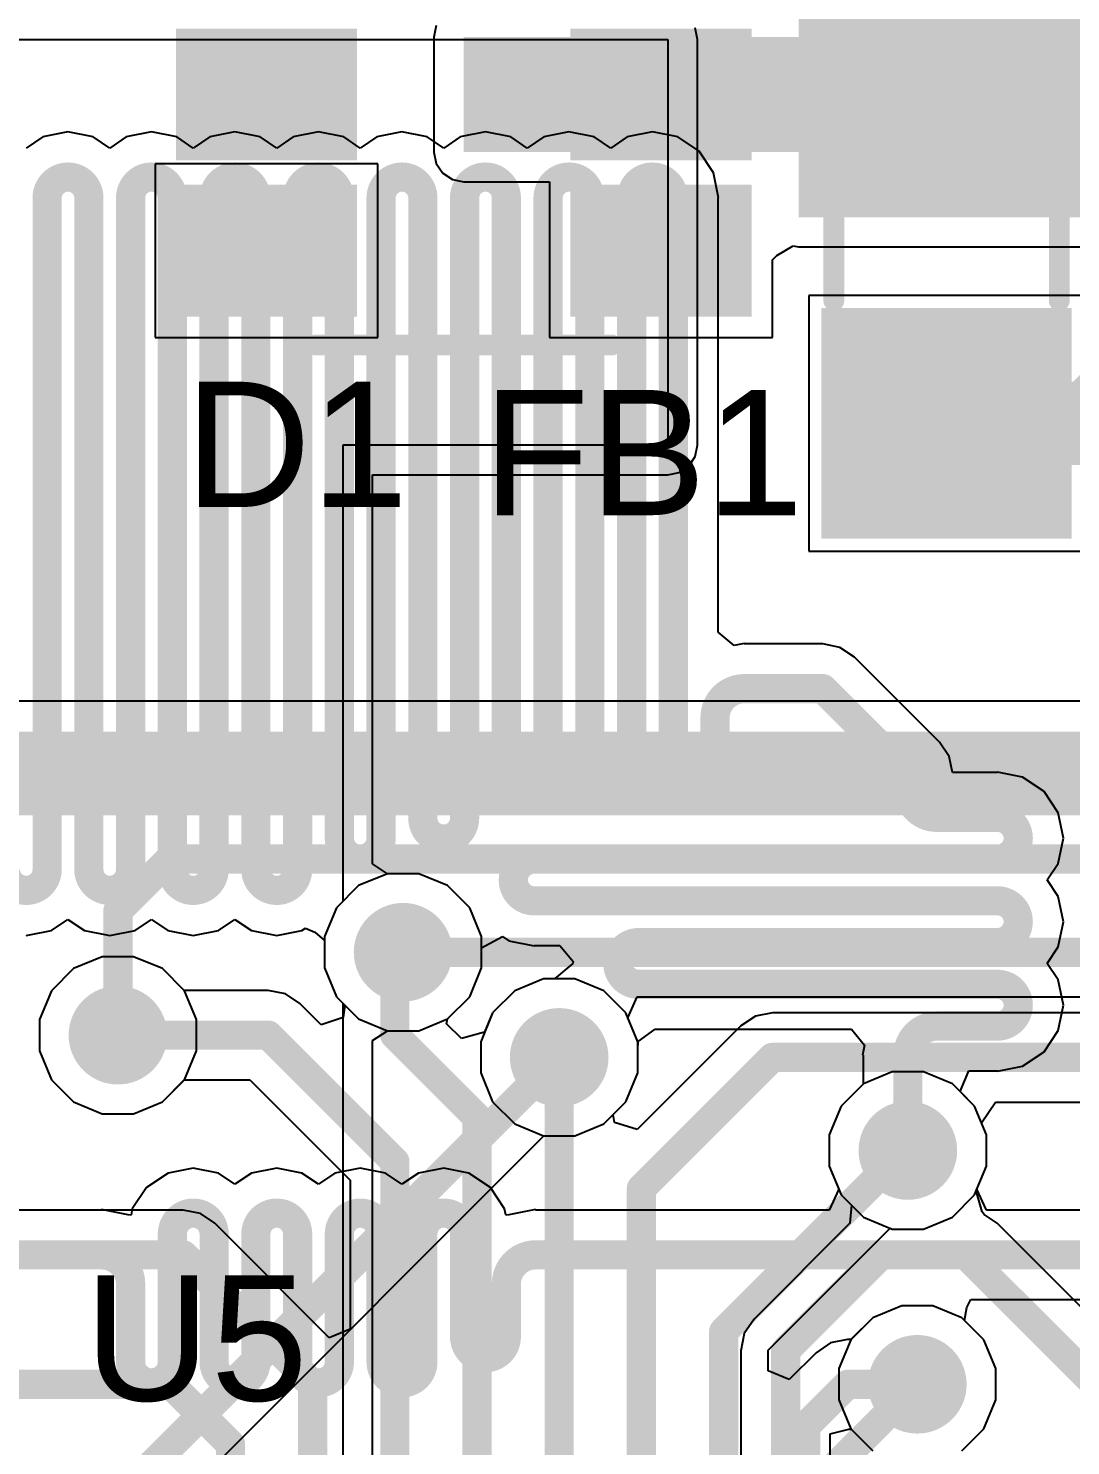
# Model space of a CAD drawing. Header units: inches. Extents: x -3 to 128, y -12 to 41.
# Drawn here: x 60.94 to 67.28, y 24.33 to 32.95 of the extents above; entities that cross this region are included whole.
import ezdxf

# ---------------------------------------------------------------- set-up
doc = ezdxf.new("R2010")
doc.units = ezdxf.units.IN
for name, color, linetype in [('Bottom Layer', 5, 'Continuous'), ('Layer 1', 16, 'Continuous'), ('Layer 2', 76, 'Continuous'), ('Top Layer', 1, 'Continuous'), ('Top Overlay', 2, 'Continuous'), ('Top Paste', 8, 'Continuous'), ('Top Solder', 216, 'Continuous'), ('Via Holes', 16, 'Continuous')]:
    doc.layers.add(name, color=color, linetype=linetype)
doc.styles.add('Arial', font='', dxfattribs={"height": 0.2})
doc.styles.get('Arial').set_extended_font_data('Arial')

msp = doc.modelspace()

# ---------------------------------------------------------------- hatches: boundary and pattern name
at = {"layer": 'Bottom Layer'}
h = msp.add_hatch(color=5, dxfattribs=at)
edge = h.paths.add_edge_path()
edge.add_arc((63.2153, 27.3296), 0.3, 0, 360)
h = msp.add_hatch(color=5, dxfattribs=at)
edge = h.paths.add_edge_path()
edge.add_arc((61.4802, 26.8248), 0.3, 0, 360)
h = msp.add_hatch(color=5, dxfattribs=at)
edge = h.paths.add_edge_path()
edge.add_arc((64.1652, 26.6898), 0.3, 0, 360)
h = msp.add_hatch(color=5, dxfattribs=at)
edge = h.paths.add_edge_path()
edge.add_arc((66.2865, 26.1231), 0.3, 0, 360)
h = msp.add_hatch(color=5, dxfattribs=at)
edge = h.paths.add_edge_path()
edge.add_arc((66.3441, 24.7007), 0.3, 0, 360)
at = {"layer": 'Layer 1'}
h = msp.add_hatch(color=16, dxfattribs=at)
edge = h.paths.add_edge_path()
edge.add_arc((63.2153, 27.3296), 0.3, 0, 360)
h = msp.add_hatch(color=16, dxfattribs=at)
edge = h.paths.add_edge_path()
edge.add_arc((61.4802, 26.8248), 0.3, 0, 360)
h = msp.add_hatch(color=16, dxfattribs=at)
edge = h.paths.add_edge_path()
edge.add_arc((64.1652, 26.6898), 0.3, 0, 360)
h = msp.add_hatch(color=16, dxfattribs=at)
edge = h.paths.add_edge_path()
edge.add_arc((66.2865, 26.1231), 0.3, 0, 360)
h = msp.add_hatch(color=16, dxfattribs=at)
edge = h.paths.add_edge_path()
edge.add_arc((66.3441, 24.7007), 0.3, 0, 360)
at = {"layer": 'Layer 2'}
h = msp.add_hatch(color=76, dxfattribs=at)
edge = h.paths.add_edge_path()
edge.add_arc((63.2153, 27.3296), 0.3, 0, 360)
h = msp.add_hatch(color=76, dxfattribs=at)
edge = h.paths.add_edge_path()
edge.add_arc((61.4802, 26.8248), 0.3, 0, 360)
h = msp.add_hatch(color=76, dxfattribs=at)
edge = h.paths.add_edge_path()
edge.add_arc((64.1652, 26.6898), 0.3, 0, 360)
h = msp.add_hatch(color=76, dxfattribs=at)
edge = h.paths.add_edge_path()
edge.add_arc((66.2865, 26.1231), 0.3, 0, 360)
h = msp.add_hatch(color=76, dxfattribs=at)
edge = h.paths.add_edge_path()
edge.add_arc((66.3441, 24.7007), 0.3, 0, 360)
at = {"layer": 'Top Layer'}
for points in [[(65.622, 31.8022), (67.772, 31.8022), (67.772, 33.1482), (65.622, 33.1482)], [(65.862, 31.9482), (65.862, 33.1482), (67.182, 33.1482), (67.182, 31.9482)], [(62.8845, 32.1982), (61.8845, 32.1982), (61.8845, 32.8982), (62.8845, 32.8982)], [(63.5846, 32.1982), (66.722, 32.1982), (66.722, 32.8982), (63.5846, 32.8982)], [(65.2846, 32.1982), (64.2846, 32.1982), (64.2846, 32.8982), (65.2846, 32.8982)], [(62.8845, 31.2483), (61.8845, 31.2483), (61.8845, 31.9483), (62.8845, 31.9483)], [(65.2846, 31.2483), (64.2846, 31.2483), (64.2846, 31.9483), (65.2846, 31.9483)], [(65.862, 29.9482), (65.862, 31.1482), (67.182, 31.1482), (67.182, 29.9482)]]:
    msp.add_hatch(color=1, dxfattribs=at).paths.add_polyline_path(points)
h = msp.add_hatch(color=1, dxfattribs=at)
edge = h.paths.add_edge_path()
edge.add_arc((63.2153, 27.3296), 0.3, 0, 360)
h = msp.add_hatch(color=1, dxfattribs=at)
edge = h.paths.add_edge_path()
edge.add_arc((61.4802, 26.8248), 0.3, 0, 360)
h = msp.add_hatch(color=1, dxfattribs=at)
edge = h.paths.add_edge_path()
edge.add_arc((64.1652, 26.6898), 0.3, 0, 360)
h = msp.add_hatch(color=1, dxfattribs=at)
edge = h.paths.add_edge_path()
edge.add_arc((66.2865, 26.1231), 0.3, 0, 360)
h = msp.add_hatch(color=1, dxfattribs=at)
edge = h.paths.add_edge_path()
edge.add_arc((66.3441, 24.7007), 0.3, 0, 360)
at = {"layer": 'Top Paste'}
for points in [[(65.862, 31.9482), (65.862, 33.1482), (67.182, 33.1482), (67.182, 31.9482)], [(62.8845, 32.1982), (61.8845, 32.1982), (61.8845, 32.8982), (62.8845, 32.8982)], [(65.2846, 32.1982), (64.2846, 32.1982), (64.2846, 32.8982), (65.2846, 32.8982)], [(62.8845, 31.2483), (61.8845, 31.2483), (61.8845, 31.9483), (62.8845, 31.9483)], [(65.2846, 31.2483), (64.2846, 31.2483), (64.2846, 31.9483), (65.2846, 31.9483)], [(65.862, 29.9482), (65.862, 31.1482), (67.182, 31.1482), (67.182, 29.9482)]]:
    msp.add_hatch(color=8, dxfattribs=at).paths.add_polyline_path(points)
at = {"layer": 'Top Solder'}
for points in [[(65.7604, 31.8466), (65.7604, 33.2498), (67.2836, 33.2498), (67.2836, 31.8466)], [(62.9353, 32.1474), (61.8337, 32.1474), (61.8337, 32.949), (62.9353, 32.949)], [(65.3354, 32.1474), (64.2338, 32.1474), (64.2338, 32.949), (65.3354, 32.949)], [(62.9353, 31.1975), (61.8337, 31.1975), (61.8337, 31.9991), (62.9353, 31.9991)], [(65.3354, 31.1975), (64.2338, 31.1975), (64.2338, 31.9991), (65.3354, 31.9991)], [(65.7604, 29.8466), (65.7604, 31.2498), (67.2836, 31.2498), (67.2836, 29.8466)]]:
    msp.add_hatch(color=216, dxfattribs=at).paths.add_polyline_path(points)
at = {"layer": 'Via Holes'}
h = msp.add_hatch(color=7, dxfattribs=at)
edge = h.paths.add_edge_path()
edge.add_arc((63.2153, 27.3296), 0.15, 0, 360)
h = msp.add_hatch(color=7, dxfattribs=at)
edge = h.paths.add_edge_path()
edge.add_arc((61.4802, 26.8248), 0.15, 0, 360)
h = msp.add_hatch(color=7, dxfattribs=at)
edge = h.paths.add_edge_path()
edge.add_arc((64.1652, 26.6898), 0.15, 0, 360)
h = msp.add_hatch(color=7, dxfattribs=at)
edge = h.paths.add_edge_path()
edge.add_arc((66.2865, 26.1231), 0.15, 0, 360)
h = msp.add_hatch(color=7, dxfattribs=at)
edge = h.paths.add_edge_path()
edge.add_arc((66.3441, 24.7007), 0.15, 0, 360)

# ---------------------------------------------------------------- linework, layer by layer
at = {"layer": 'Bottom Layer'}
for p, q in [((72.8106, 28.8573), (60.3621, 28.8573)), ((64.5826, 26.9307), (64.639, 27.0577)), ((64.639, 27.0577), (67.4997, 27.0577)), ((64.643, 26.7849), (64.5826, 26.9307)), ((64.643, 26.5948), (64.643, 26.7849)), ((64.5703, 26.4192), (64.643, 26.5948)), ((66.1915, 26.6009), (66.0159, 26.5282)), ((66.3815, 26.6009), (66.1915, 26.6009)), ((66.5572, 26.5282), (66.3815, 26.6009)), ((66.0159, 26.5282), (65.8814, 26.3938)), ((66.6916, 26.3938), (66.5572, 26.5282)), ((64.4359, 26.2848), (64.5703, 26.4192)), ((65.8814, 26.3938), (65.8087, 26.2182)), ((66.7643, 26.2182), (66.6916, 26.3938)), ((64.2603, 26.212), (64.4359, 26.2848)), ((65.8087, 26.2182), (65.8087, 26.0281)), ((66.7643, 26.0281), (66.7643, 26.2182)), ((62.061, 24.201), (64.072, 26.212)), ((64.072, 26.212), (64.2603, 26.212)), ((65.8087, 26.0281), (65.8814, 25.8525)), ((66.6916, 25.8525), (66.7643, 26.0281)), ((65.8814, 25.8525), (66.0159, 25.7181)), ((66.5572, 25.7181), (66.6916, 25.8525)), ((66.0159, 25.7181), (66.1915, 25.6453)), ((66.3815, 25.6453), (66.5572, 25.7181)), ((66.1915, 25.6453), (66.3815, 25.6453)), ((66.0734, 25.1058), (65.939, 24.9714)), ((66.2491, 25.1785), (66.0734, 25.1058)), ((66.4391, 25.1785), (66.2491, 25.1785)), ((66.6147, 25.1058), (66.4391, 25.1785)), ((66.7492, 24.9714), (66.6147, 25.1058)), ((65.939, 24.9714), (65.8663, 24.7958)), ((66.8219, 24.7958), (66.7492, 24.9714)), ((65.8663, 24.7958), (65.8663, 24.6057)), ((66.8219, 24.6057), (66.8219, 24.7958)), ((65.8663, 24.6057), (65.939, 24.4301)), ((66.7492, 24.4301), (66.8219, 24.6057)), ((65.939, 24.4301), (66.0734, 24.2957)), ((66.6147, 24.2957), (66.7492, 24.4301))]:
    msp.add_line(p, q, dxfattribs=at)
for points, const_width in [([(59.8038, 28.417), (72.8106, 28.417)], 0.508), ([(61.4802, 27.5811), (61.7955, 27.8963)], 0.1778), ([(61.7955, 27.8963), (65.4662, 27.8963)], 0.1778), ([(65.4662, 27.8963), (68.2954, 27.8963)], 0.1778), ([(61.4802, 26.8248), (61.4802, 27.5811)], 0.1778), ([(63.2153, 27.3296), (67.6123, 27.3296)], 0.1778), ([(60.7053, 23.2299), (64.1652, 26.6898)], 0.1778)]:
    msp.add_lwpolyline(points, dxfattribs=dict(at, const_width=const_width))
at = {"layer": 'Bottom Layer', "const_width": 0.0889}
for points in [[(61.751, 27.8963, 1), (61.8399, 27.8963, 1)], [(61.751, 27.8963, 1), (61.8399, 27.8963, 1)], [(65.4217, 27.8963, 1), (65.5106, 27.8963, 1)], [(65.4217, 27.8963, 1), (65.5106, 27.8963, 1)], [(61.4358, 27.5811, 1), (61.5247, 27.5811, 1)], [(61.4358, 27.5811, 1), (61.5247, 27.5811, 1)], [(63.1709, 27.3296, 1), (63.2598, 27.3296, 1)], [(61.4358, 26.8248, 1), (61.5247, 26.8248, 1)], [(64.1208, 26.6898, 1), (64.2097, 26.6898, 1)]]:
    msp.add_lwpolyline(points, format="xyb", close=True, dxfattribs=at)
at = {"layer": 'Layer 1'}
for p, q in [((61.0228, 32.2902), (60.9224, 32.2231)), ((61.1764, 32.3207), (61.0228, 32.2902)), ((61.3301, 32.2902), (61.1764, 32.3207)), ((61.4304, 32.2231), (61.3301, 32.2902)), ((61.5308, 32.2902), (61.4304, 32.2231)), ((61.6844, 32.3207), (61.5308, 32.2902)), ((61.8381, 32.2902), (61.6844, 32.3207)), ((61.9384, 32.2231), (61.8381, 32.2902)), ((62.0388, 32.2902), (61.9384, 32.2231)), ((62.1924, 32.3207), (62.0388, 32.2902)), ((62.3461, 32.2902), (62.1924, 32.3207)), ((62.4464, 32.2231), (62.3461, 32.2902)), ((62.5468, 32.2902), (62.4464, 32.2231)), ((62.7004, 32.3207), (62.5468, 32.2902)), ((62.8541, 32.2902), (62.7004, 32.3207)), ((62.9544, 32.2231), (62.8541, 32.2902)), ((63.0548, 32.2902), (62.9544, 32.2231)), ((63.2084, 32.3207), (63.0548, 32.2902)), ((63.3621, 32.2902), (63.2084, 32.3207)), ((63.4624, 32.2231), (63.3621, 32.2902)), ((63.5628, 32.2902), (63.4624, 32.2231)), ((63.7164, 32.3207), (63.5628, 32.2902)), ((63.8701, 32.2902), (63.7164, 32.3207)), ((63.9704, 32.2231), (63.8701, 32.2902)), ((64.0708, 32.2902), (63.9704, 32.2231)), ((64.2244, 32.3207), (64.0708, 32.2902)), ((64.3781, 32.2902), (64.2244, 32.3207)), ((64.4784, 32.2231), (64.3781, 32.2902)), ((64.5788, 32.2902), (64.4784, 32.2231)), ((64.7324, 32.3207), (64.5788, 32.2902)), ((64.8861, 32.2902), (64.7324, 32.3207)), ((65.0163, 32.2032), (64.8861, 32.2902)), ((65.1033, 32.0729), (65.0163, 32.2032)), ((65.1339, 31.9193), (65.1033, 32.0729)), ((65.1314, 29.277), (65.1314, 31.9193)), ((65.1314, 31.9193), (65.1339, 31.9193)), ((65.2295, 29.1964), (65.1314, 29.277)), ((65.2912, 29.2087), (65.2295, 29.1964)), ((65.2912, 29.2052), (65.2912, 29.2087)), ((65.7692, 29.2052), (65.2912, 29.2052)), ((65.8732, 29.1845), (65.7692, 29.2052)), ((65.9615, 29.1255), (65.8732, 29.1845)), ((66.4788, 28.6082), (65.9615, 29.1255)), ((66.5377, 28.52), (66.4788, 28.6082)), ((66.5572, 28.4223), (66.5377, 28.52)), ((66.8312, 28.4223), (66.5572, 28.4223)), ((66.9848, 28.3942), (66.8312, 28.4247)), ((66.8312, 28.4247), (66.8312, 28.4223)), ((67.115, 28.3072), (66.9848, 28.3942)), ((67.202, 28.1769), (67.115, 28.3072)), ((67.2326, 28.0233), (67.202, 28.1769)), ((67.202, 27.8697), (67.2326, 28.0233)), ((67.135, 27.7693), (67.202, 27.8697)), ((67.202, 27.6689), (67.135, 27.7693)), ((67.2326, 27.5153), (67.202, 27.6689)), ((61.0761, 27.4622), (61.1764, 27.5293)), ((61.1764, 27.5293), (61.2768, 27.4622)), ((61.5841, 27.4622), (61.6844, 27.5293)), ((61.6844, 27.5293), (61.7848, 27.4622)), ((62.0921, 27.4622), (62.1924, 27.5293)), ((62.1924, 27.5293), (62.2928, 27.4622)), ((67.202, 27.3617), (67.2326, 27.5153)), ((60.9224, 27.4316), (61.0761, 27.4622)), ((61.2768, 27.4622), (61.4304, 27.4316)), ((61.4304, 27.4316), (61.5841, 27.4622)), ((61.7848, 27.4622), (61.9384, 27.4316)), ((61.9384, 27.4316), (62.0921, 27.4622)), ((62.2928, 27.4622), (62.4464, 27.4316)), ((62.4464, 27.4316), (62.6001, 27.4622)), ((62.6001, 27.4622), (62.6216, 27.4766)), ((62.6216, 27.4766), (62.6775, 27.4515)), ((62.6775, 27.4515), (62.7375, 27.4013)), ((63.6931, 27.3569), (63.8201, 27.4248)), ((63.8201, 27.4248), (63.8595, 27.3985)), ((62.7375, 27.4013), (62.7375, 27.2346)), ((63.6931, 27.2346), (63.6931, 27.3569)), ((63.8595, 27.3985), (64.0131, 27.3679)), ((64.0131, 27.3679), (64.0131, 27.3704)), ((64.0131, 27.3704), (64.1694, 27.3704)), ((64.1694, 27.3704), (64.2499, 27.2722)), ((67.135, 27.2613), (67.202, 27.3617)), ((61.3852, 27.3026), (61.2096, 27.2299)), ((61.5753, 27.3026), (61.3852, 27.3026)), ((61.7509, 27.2299), (61.5753, 27.3026)), ((64.2478, 27.2613), (64.1369, 27.1676)), ((64.2499, 27.2722), (64.2478, 27.2613)), ((67.202, 27.1609), (67.135, 27.2613)), ((61.2096, 27.2299), (61.0752, 27.0955)), ((61.8853, 27.0955), (61.7509, 27.2299)), ((62.7375, 27.2346), (62.8103, 27.059)), ((63.6204, 27.059), (63.6931, 27.2346)), ((64.0702, 27.1676), (63.8946, 27.0949)), ((64.1369, 27.1676), (64.0702, 27.1676)), ((61.0752, 27.0955), (61.0024, 26.9199)), ((61.958, 26.9199), (61.8853, 27.0955)), ((63.8946, 27.0949), (63.7602, 26.9605)), ((67.2326, 27.0073), (67.202, 27.1609)), ((62.8103, 27.059), (62.9447, 26.9246)), ((63.486, 26.9246), (63.6204, 27.059)), ((67.202, 26.8537), (67.2326, 27.0073)), ((61.0024, 26.9199), (61.0024, 26.7298)), ((61.958, 26.7298), (61.958, 26.9199)), ((62.9447, 26.9246), (63.1203, 26.8518)), ((63.3104, 26.8518), (63.486, 26.9246)), ((63.7602, 26.9605), (63.6874, 26.7849)), ((63.1203, 26.8518), (63.3104, 26.8518)), ((64.6455, 26.7867), (64.7484, 26.8624)), ((64.7484, 26.8624), (65.9428, 26.8624)), ((65.9428, 26.8624), (66.0234, 26.7642)), ((67.115, 26.7235), (67.202, 26.8537)), ((63.6874, 26.7849), (63.6874, 26.5948)), ((64.643, 26.7391), (64.6455, 26.7867)), ((64.643, 26.5948), (64.643, 26.7391)), ((66.0234, 26.7642), (66.0111, 26.7025)), ((61.0024, 26.7298), (61.0752, 26.5542)), ((61.8853, 26.5542), (61.958, 26.7298)), ((66.0111, 26.7025), (66.0146, 26.7025)), ((66.0146, 26.7025), (66.0146, 26.5269)), ((66.9848, 26.6365), (67.115, 26.7235)), ((63.6874, 26.5948), (63.7602, 26.4192)), ((64.5703, 26.4192), (64.643, 26.5948)), ((66.604, 26.4814), (66.6566, 26.6084)), ((66.6566, 26.6084), (66.8312, 26.6084)), ((66.8312, 26.6059), (66.9848, 26.6365)), ((66.8312, 26.6084), (66.8312, 26.6059)), ((61.0752, 26.5542), (61.2096, 26.4198)), ((61.7509, 26.4198), (61.8853, 26.5542)), ((66.0146, 26.5269), (65.8814, 26.3938)), ((66.6916, 26.3938), (66.604, 26.4814)), ((61.2096, 26.4198), (61.3852, 26.347)), ((61.5753, 26.347), (61.7509, 26.4198)), ((63.7602, 26.4192), (63.8946, 26.2848)), ((64.4359, 26.2848), (64.5703, 26.4192)), ((65.8814, 26.3938), (65.8087, 26.2182)), ((66.7643, 26.2182), (66.6916, 26.3938)), ((61.3852, 26.347), (61.5753, 26.347)), ((63.8946, 26.2848), (64.0702, 26.212)), ((64.2603, 26.212), (64.4359, 26.2848)), ((65.8087, 26.2182), (65.8087, 26.0281)), ((66.7643, 26.0281), (66.7643, 26.2182)), ((64.0702, 26.212), (64.2603, 26.212)), ((61.7849, 25.986), (61.6546, 25.899)), ((61.9385, 26.0166), (61.7849, 25.986)), ((62.0921, 25.986), (61.9385, 26.0166)), ((62.1925, 25.9189), (62.0921, 25.986)), ((62.2929, 25.986), (62.1925, 25.9189)), ((62.4465, 26.0166), (62.2929, 25.986)), ((62.6001, 25.986), (62.4465, 26.0166)), ((62.7005, 25.9189), (62.6001, 25.986)), ((62.8009, 25.986), (62.7005, 25.9189)), ((62.9545, 26.0166), (62.8009, 25.986)), ((63.1081, 25.986), (62.9545, 26.0166)), ((63.2085, 25.9189), (63.1081, 25.986)), ((63.3089, 25.986), (63.2085, 25.9189)), ((63.4625, 26.0166), (63.3089, 25.986)), ((63.6161, 25.986), (63.4625, 26.0166)), ((63.7463, 25.899), (63.6161, 25.986)), ((65.8087, 26.0281), (65.8671, 25.8871)), ((66.7016, 25.8768), (66.7643, 26.0281)), ((61.6546, 25.899), (61.5676, 25.7688)), ((63.8333, 25.7688), (63.7463, 25.899)), ((65.8671, 25.8871), (65.8079, 25.7601)), ((66.7383, 25.7505), (66.7016, 25.8768)), ((61.3797, 25.7601), (60.2858, 25.7601)), ((61.5531, 25.729), (61.3797, 25.7635)), ((61.3797, 25.7635), (61.3797, 25.7601)), ((61.5603, 25.732), (61.5531, 25.729)), ((61.5676, 25.7688), (61.5603, 25.732)), ((63.8406, 25.732), (63.8333, 25.7688)), ((63.8479, 25.729), (63.8406, 25.732)), ((64.0213, 25.7635), (63.8479, 25.729)), ((64.0213, 25.7601), (64.0213, 25.7635)), ((65.8079, 25.7601), (64.0213, 25.7601)), ((66.7515, 25.7328), (66.7383, 25.7505)), ((66.8298, 25.6804), (66.7515, 25.7328)), ((70.7782, 21.7321), (66.8298, 25.6804))]:
    msp.add_line(p, q, dxfattribs=at)
at = {"layer": 'Layer 1', "const_width": 0.1778}
for points in [[(61.0494, 31.9193, -1), (61.3034, 31.9193)], [(61.5574, 31.9193, -1), (61.8114, 31.9193)], [(62.0654, 31.9193, -1), (62.3194, 31.9193)], [(62.5734, 31.9193, -1), (62.8274, 31.9193)], [(63.0814, 31.9193, -1), (63.3354, 31.9193)], [(63.5894, 31.9193, -1), (63.8434, 31.9193)], [(64.0974, 31.9193, -1), (64.3514, 31.9193)], [(64.6054, 31.9193, -1), (64.8594, 31.9193)], [(65.1134, 28.7555, -0.414214), (65.2912, 28.9333)], [(64.0974, 28.3789, -1), (63.8434, 28.3789)], [(64.6054, 28.3789, -1), (64.3514, 28.3789)], [(65.1134, 28.3789, -1), (64.8594, 28.3789)], [(66.4643, 28.1503, -0.414214), (66.2865, 28.3281)], [(63.5894, 28.145, -1), (63.3354, 28.145)], [(66.8312, 28.1503, -1), (66.8312, 27.8963)], [(63.0814, 28.0233, -1), (62.8274, 28.0233)], [(64.0131, 27.6423, -1), (64.0131, 27.8963)], [(61.0494, 27.833, -1), (60.7954, 27.833)], [(61.5574, 27.833, -1), (61.3034, 27.833)], [(62.0654, 27.833, -1), (61.8114, 27.833)], [(62.5734, 27.833, -1), (62.3194, 27.833)], [(66.8312, 27.6423, -1), (66.8312, 27.3883)], [(64.6492, 27.1343, -1), (64.6492, 27.3883)], [(66.8312, 27.1343, -1), (66.8312, 26.8803)], [(66.2865, 26.7025, -0.414214), (66.4643, 26.8803)], [(61.8115, 25.6151, -1), (62.0655, 25.6151)], [(62.3195, 25.6151, -1), (62.5735, 25.6151)], [(62.8275, 25.6151, -1), (63.0815, 25.6151)], [(63.3355, 25.6151, -1), (63.5895, 25.6151)], [(61.3797, 25.4881, -0.414214), (61.5575, 25.3103)], [(63.8435, 25.3103, -0.414214), (64.0213, 25.4881)], [(63.8435, 24.9898, -1), (63.5895, 24.9898)], [(61.8115, 24.8366, -1), (61.5575, 24.8366)], [(62.3195, 24.8366, -1), (62.0655, 24.8366)], [(62.8275, 24.8366, -1), (62.5735, 24.8366)], [(63.3355, 24.8366, -1), (63.0815, 24.8366)]]:
    msp.add_lwpolyline(points, format="xyb", dxfattribs=at)
for points in [[(61.0494, 27.833), (61.0494, 31.9193)], [(61.3034, 27.833), (61.3034, 31.9193)], [(61.5574, 27.833), (61.5574, 31.9193)], [(61.8114, 27.833), (61.8114, 31.9193)], [(62.0654, 27.833), (62.0654, 31.9193)], [(62.3194, 27.833), (62.3194, 31.9193)], [(62.5734, 27.833), (62.5734, 31.9193)], [(62.8274, 28.0233), (62.8274, 31.9193)], [(63.0814, 28.0233), (63.0814, 31.9193)], [(63.3354, 28.145), (63.3354, 31.9193)], [(63.5894, 28.145), (63.5894, 31.9193)], [(63.8434, 28.3789), (63.8434, 31.9193)], [(64.0974, 28.3789), (64.0974, 31.9193)], [(64.3514, 28.3789), (64.3514, 31.9193)], [(64.6054, 28.3789), (64.6054, 31.9193)], [(64.8594, 28.3789), (64.8594, 31.9193)], [(65.2912, 28.9333), (65.7655, 28.9333)], [(65.7655, 28.9333), (65.7692, 28.9333)], [(65.7692, 28.9333), (66.2854, 28.417)], [(65.1134, 28.3789), (65.1134, 28.7555)], [(66.2854, 28.417), (66.2865, 28.4159)], [(66.2865, 28.3281), (66.2865, 28.4159)], [(66.4643, 28.1503), (66.8312, 28.1503)], [(64.0131, 27.8963), (66.8312, 27.8963)], [(64.0131, 27.6423), (66.8312, 27.6423)], [(64.6492, 27.3883), (66.8312, 27.3883)], [(64.6492, 27.1343), (66.8312, 27.1343)], [(66.4643, 26.8803), (66.8312, 26.8803)], [(66.2865, 26.4065), (66.2865, 26.7025)], [(66.2865, 26.1231), (66.2865, 26.4065)], [(61.8115, 24.8366), (61.8115, 25.6151)], [(62.0655, 24.8366), (62.0655, 25.6151)], [(62.3195, 24.8366), (62.3195, 25.6151)], [(62.5735, 24.8366), (62.5735, 25.6151)], [(62.8275, 24.8366), (62.8275, 25.6151)], [(63.0815, 24.8366), (63.0815, 25.6151)], [(63.3355, 24.8366), (63.3355, 25.6151)], [(63.5895, 24.9898), (63.5895, 25.6151)], [(60.4591, 25.4881), (61.0368, 25.4881)], [(61.0368, 25.4881), (61.3797, 25.4881)], [(64.0213, 25.4881), (65.2029, 25.4881)], [(65.2029, 25.4881), (66.6375, 25.4881)], [(66.6375, 25.4881), (70.5859, 21.5398)], [(61.5575, 24.8366), (61.5575, 25.3103)], [(63.8435, 24.9898), (63.8435, 25.3103)], [(65.5313, 23.8879), (66.3441, 24.7007)]]:
    msp.add_lwpolyline(points, dxfattribs=at)
at = {"layer": 'Layer 1', "const_width": 0.0889}
for points in [[(61.005, 31.9193, 1), (61.0939, 31.9193, 1)], [(61.005, 31.9193, 1), (61.0939, 31.9193, 1)], [(61.259, 31.9193, 1), (61.3479, 31.9193, 1)], [(61.259, 31.9193, 1), (61.3479, 31.9193, 1)], [(61.513, 31.9193, 1), (61.6019, 31.9193, 1)], [(61.513, 31.9193, 1), (61.6019, 31.9193, 1)], [(61.767, 31.9193, 1), (61.8559, 31.9193, 1)], [(61.767, 31.9193, 1), (61.8559, 31.9193, 1)], [(62.021, 31.9193, 1), (62.1099, 31.9193, 1)], [(62.021, 31.9193, 1), (62.1099, 31.9193, 1)], [(62.275, 31.9193, 1), (62.3639, 31.9193, 1)], [(62.275, 31.9193, 1), (62.3639, 31.9193, 1)], [(62.529, 31.9193, 1), (62.6179, 31.9193, 1)], [(62.529, 31.9193, 1), (62.6179, 31.9193, 1)], [(62.783, 31.9193, 1), (62.8719, 31.9193, 1)], [(62.783, 31.9193, 1), (62.8719, 31.9193, 1)], [(63.037, 31.9193, 1), (63.1259, 31.9193, 1)], [(63.037, 31.9193, 1), (63.1259, 31.9193, 1)], [(63.291, 31.9193, 1), (63.3799, 31.9193, 1)], [(63.291, 31.9193, 1), (63.3799, 31.9193, 1)], [(63.545, 31.9193, 1), (63.6339, 31.9193, 1)], [(63.545, 31.9193, 1), (63.6339, 31.9193, 1)], [(63.799, 31.9193, 1), (63.8879, 31.9193, 1)], [(63.799, 31.9193, 1), (63.8879, 31.9193, 1)], [(64.053, 31.9193, 1), (64.1419, 31.9193, 1)], [(64.053, 31.9193, 1), (64.1419, 31.9193, 1)], [(64.307, 31.9193, 1), (64.3959, 31.9193, 1)], [(64.307, 31.9193, 1), (64.3959, 31.9193, 1)], [(64.561, 31.9193, 1), (64.6499, 31.9193, 1)], [(64.561, 31.9193, 1), (64.6499, 31.9193, 1)], [(64.815, 31.9193, 1), (64.9039, 31.9193, 1)], [(64.815, 31.9193, 1), (64.9039, 31.9193, 1)], [(65.2468, 28.9333, 1), (65.3357, 28.9333, 1)], [(65.2468, 28.9333, 1), (65.3357, 28.9333, 1)], [(65.721, 28.9333, 1), (65.8099, 28.9333, 1)], [(65.721, 28.9333, 1), (65.8099, 28.9333, 1)], [(65.7247, 28.9333, 1), (65.8136, 28.9333, 1)], [(65.7247, 28.9333, 1), (65.8136, 28.9333, 1)], [(65.069, 28.7555, 1), (65.1579, 28.7555, 1)], [(65.069, 28.7555, 1), (65.1579, 28.7555, 1)], [(63.799, 28.3789, 1), (63.8879, 28.3789, 1)], [(63.799, 28.3789, 1), (63.8879, 28.3789, 1)], [(64.053, 28.3789, 1), (64.1419, 28.3789, 1)], [(64.053, 28.3789, 1), (64.1419, 28.3789, 1)], [(64.307, 28.3789, 1), (64.3959, 28.3789, 1)], [(64.307, 28.3789, 1), (64.3959, 28.3789, 1)], [(64.561, 28.3789, 1), (64.6499, 28.3789, 1)], [(64.561, 28.3789, 1), (64.6499, 28.3789, 1)], [(64.815, 28.3789, 1), (64.9039, 28.3789, 1)], [(64.815, 28.3789, 1), (64.9039, 28.3789, 1)], [(65.069, 28.3789, 1), (65.1579, 28.3789, 1)], [(65.069, 28.3789, 1), (65.1579, 28.3789, 1)], [(66.2409, 28.417, 1), (66.3298, 28.417, 1)], [(66.2409, 28.417, 1), (66.3298, 28.417, 1)], [(66.2421, 28.4159, 1), (66.331, 28.4159, 1)], [(66.2421, 28.4159, 1), (66.331, 28.4159, 1)], [(66.2421, 28.3281, 1), (66.331, 28.3281, 1)], [(66.2421, 28.3281, 1), (66.331, 28.3281, 1)], [(63.291, 28.145, 1), (63.3799, 28.145, 1)], [(63.291, 28.145, 1), (63.3799, 28.145, 1)], [(63.545, 28.145, 1), (63.6339, 28.145, 1)], [(63.545, 28.145, 1), (63.6339, 28.145, 1)], [(66.4199, 28.1503, 1), (66.5088, 28.1503, 1)], [(66.4199, 28.1503, 1), (66.5088, 28.1503, 1)], [(66.7867, 28.1503, 1), (66.8756, 28.1503, 1)], [(66.7867, 28.1503, 1), (66.8756, 28.1503, 1)], [(62.783, 28.0233, 1), (62.8719, 28.0233, 1)], [(62.783, 28.0233, 1), (62.8719, 28.0233, 1)], [(63.037, 28.0233, 1), (63.1259, 28.0233, 1)], [(63.037, 28.0233, 1), (63.1259, 28.0233, 1)], [(63.9686, 27.8963, 1), (64.0575, 27.8963, 1)], [(63.9686, 27.8963, 1), (64.0575, 27.8963, 1)], [(66.7867, 27.8963, 1), (66.8756, 27.8963, 1)], [(66.7867, 27.8963, 1), (66.8756, 27.8963, 1)], [(61.005, 27.833, 1), (61.0939, 27.833, 1)], [(61.005, 27.833, 1), (61.0939, 27.833, 1)], [(61.259, 27.833, 1), (61.3479, 27.833, 1)], [(61.259, 27.833, 1), (61.3479, 27.833, 1)], [(61.513, 27.833, 1), (61.6019, 27.833, 1)], [(61.513, 27.833, 1), (61.6019, 27.833, 1)], [(61.767, 27.833, 1), (61.8559, 27.833, 1)], [(61.767, 27.833, 1), (61.8559, 27.833, 1)], [(62.021, 27.833, 1), (62.1099, 27.833, 1)], [(62.021, 27.833, 1), (62.1099, 27.833, 1)], [(62.275, 27.833, 1), (62.3639, 27.833, 1)], [(62.275, 27.833, 1), (62.3639, 27.833, 1)], [(62.529, 27.833, 1), (62.6179, 27.833, 1)], [(62.529, 27.833, 1), (62.6179, 27.833, 1)], [(63.9686, 27.6423, 1), (64.0575, 27.6423, 1)], [(63.9686, 27.6423, 1), (64.0575, 27.6423, 1)], [(66.7867, 27.6423, 1), (66.8756, 27.6423, 1)], [(66.7867, 27.6423, 1), (66.8756, 27.6423, 1)], [(64.6047, 27.3883, 1), (64.6936, 27.3883, 1)], [(64.6047, 27.3883, 1), (64.6936, 27.3883, 1)], [(66.7867, 27.3883, 1), (66.8756, 27.3883, 1)], [(66.7867, 27.3883, 1), (66.8756, 27.3883, 1)], [(64.6047, 27.1343, 1), (64.6936, 27.1343, 1)], [(64.6047, 27.1343, 1), (64.6936, 27.1343, 1)], [(66.7867, 27.1343, 1), (66.8756, 27.1343, 1)], [(66.7867, 27.1343, 1), (66.8756, 27.1343, 1)], [(66.4199, 26.8803, 1), (66.5088, 26.8803, 1)], [(66.4199, 26.8803, 1), (66.5088, 26.8803, 1)], [(66.7867, 26.8803, 1), (66.8756, 26.8803, 1)], [(66.7867, 26.8803, 1), (66.8756, 26.8803, 1)], [(66.2421, 26.7025, 1), (66.331, 26.7025, 1)], [(66.2421, 26.7025, 1), (66.331, 26.7025, 1)], [(66.2421, 26.4065, 1), (66.331, 26.4065, 1)], [(66.2421, 26.4065, 1), (66.331, 26.4065, 1)], [(66.2421, 26.1231, 1), (66.331, 26.1231, 1)], [(61.767, 25.6151, 1), (61.8559, 25.6151, 1)], [(61.767, 25.6151, 1), (61.8559, 25.6151, 1)], [(62.021, 25.6151, 1), (62.1099, 25.6151, 1)], [(62.021, 25.6151, 1), (62.1099, 25.6151, 1)], [(62.275, 25.6151, 1), (62.3639, 25.6151, 1)], [(62.275, 25.6151, 1), (62.3639, 25.6151, 1)], [(62.529, 25.6151, 1), (62.6179, 25.6151, 1)], [(62.529, 25.6151, 1), (62.6179, 25.6151, 1)], [(62.783, 25.6151, 1), (62.8719, 25.6151, 1)], [(62.783, 25.6151, 1), (62.8719, 25.6151, 1)], [(63.037, 25.6151, 1), (63.1259, 25.6151, 1)], [(63.037, 25.6151, 1), (63.1259, 25.6151, 1)], [(63.291, 25.6151, 1), (63.3799, 25.6151, 1)], [(63.291, 25.6151, 1), (63.3799, 25.6151, 1)], [(63.545, 25.6151, 1), (63.6339, 25.6151, 1)], [(63.545, 25.6151, 1), (63.6339, 25.6151, 1)], [(60.9923, 25.4881, 1), (61.0812, 25.4881, 1)], [(60.9923, 25.4881, 1), (61.0812, 25.4881, 1)], [(61.3352, 25.4881, 1), (61.4241, 25.4881, 1)], [(61.3352, 25.4881, 1), (61.4241, 25.4881, 1)], [(63.9768, 25.4881, 1), (64.0657, 25.4881, 1)], [(63.9768, 25.4881, 1), (64.0657, 25.4881, 1)], [(65.1584, 25.4881, 1), (65.2473, 25.4881, 1)], [(65.1584, 25.4881, 1), (65.2473, 25.4881, 1)], [(66.5931, 25.4881, 1), (66.682, 25.4881, 1)], [(66.5931, 25.4881, 1), (66.682, 25.4881, 1)], [(61.513, 25.3103, 1), (61.6019, 25.3103, 1)], [(61.513, 25.3103, 1), (61.6019, 25.3103, 1)], [(63.799, 25.3103, 1), (63.8879, 25.3103, 1)], [(63.799, 25.3103, 1), (63.8879, 25.3103, 1)], [(63.545, 24.9898, 1), (63.6339, 24.9898, 1)], [(63.545, 24.9898, 1), (63.6339, 24.9898, 1)], [(63.799, 24.9898, 1), (63.8879, 24.9898, 1)], [(63.799, 24.9898, 1), (63.8879, 24.9898, 1)], [(61.513, 24.8366, 1), (61.6019, 24.8366, 1)], [(61.513, 24.8366, 1), (61.6019, 24.8366, 1)], [(61.767, 24.8366, 1), (61.8559, 24.8366, 1)], [(61.767, 24.8366, 1), (61.8559, 24.8366, 1)], [(62.021, 24.8366, 1), (62.1099, 24.8366, 1)], [(62.021, 24.8366, 1), (62.1099, 24.8366, 1)], [(62.275, 24.8366, 1), (62.3639, 24.8366, 1)], [(62.275, 24.8366, 1), (62.3639, 24.8366, 1)], [(62.529, 24.8366, 1), (62.6179, 24.8366, 1)], [(62.529, 24.8366, 1), (62.6179, 24.8366, 1)], [(62.783, 24.8366, 1), (62.8719, 24.8366, 1)], [(62.783, 24.8366, 1), (62.8719, 24.8366, 1)], [(63.037, 24.8366, 1), (63.1259, 24.8366, 1)], [(63.037, 24.8366, 1), (63.1259, 24.8366, 1)], [(63.291, 24.8366, 1), (63.3799, 24.8366, 1)], [(63.291, 24.8366, 1), (63.3799, 24.8366, 1)], [(66.2996, 24.7007, 1), (66.3885, 24.7007, 1)]]:
    msp.add_lwpolyline(points, format="xyb", close=True, dxfattribs=at)
at = {"layer": 'Layer 2'}
for p, q in [((65.0064, 32.884), (64.9926, 32.9534)), ((60.1617, 32.884), (64.8251, 32.884)), ((64.8251, 32.884), (64.8251, 30.4157)), ((65.0064, 30.4157), (65.0064, 32.884)), ((64.8251, 30.4157), (62.8488, 30.4157)), ((62.8488, 30.4157), (62.8488, 27.6389)), ((64.9926, 30.3464), (65.0064, 30.4157)), ((64.8944, 30.2483), (64.9533, 30.2876)), ((64.9533, 30.2876), (64.9926, 30.3464)), ((63.0301, 27.8677), (63.0301, 30.2345)), ((63.0301, 30.2345), (64.8251, 30.2345)), ((64.8251, 30.2345), (64.8944, 30.2483)), ((63.1203, 27.8074), (63.0301, 27.8677)), ((63.3104, 27.8074), (63.1203, 27.8074)), ((63.486, 27.7347), (63.3104, 27.8074)), ((63.6204, 27.6003), (63.486, 27.7347)), ((62.8103, 27.6003), (62.7375, 27.4247)), ((62.8488, 27.6389), (62.8103, 27.6003)), ((63.6931, 27.4247), (63.6204, 27.6003)), ((62.7375, 27.4247), (62.7375, 27.2346)), ((63.6931, 27.2346), (63.6931, 27.4247)), ((61.3852, 27.3026), (61.2096, 27.2299)), ((61.5753, 27.3026), (61.3852, 27.3026)), ((61.7509, 27.2299), (61.5753, 27.3026)), ((61.2096, 27.2299), (61.0752, 27.0955)), ((61.8853, 27.0955), (61.7509, 27.2299)), ((62.7375, 27.2346), (62.8103, 27.059)), ((63.6204, 27.059), (63.6931, 27.2346)), ((64.0702, 27.1676), (63.8946, 27.0949)), ((64.2603, 27.1676), (64.0702, 27.1676)), ((64.4359, 27.0949), (64.2603, 27.1676)), ((61.0752, 27.0955), (61.0024, 26.9199)), ((61.958, 26.9199), (61.8853, 27.0955)), ((63.8946, 27.0949), (63.7602, 26.9605)), ((64.5703, 26.9605), (64.4359, 27.0949)), ((62.8103, 27.059), (62.8488, 27.0204)), ((62.8488, 27.0204), (62.8488, 12.6505)), ((63.486, 26.9246), (63.6204, 27.059)), ((61.0024, 26.9199), (61.0024, 26.7298)), ((61.958, 26.7298), (61.958, 26.9199)), ((63.3104, 26.8518), (63.486, 26.9246)), ((63.7602, 26.9605), (63.6874, 26.7849)), ((64.643, 26.7849), (64.5703, 26.9605)), ((63.0301, 26.7916), (63.1203, 26.8518)), ((63.1203, 26.8518), (63.3104, 26.8518)), ((63.0301, 17.0516), (63.0301, 26.7916)), ((63.6874, 26.7849), (63.6874, 26.5948)), ((64.643, 26.5948), (64.643, 26.7849)), ((61.0024, 26.7298), (61.0752, 26.5542)), ((61.8853, 26.5542), (61.958, 26.7298)), ((63.6874, 26.5948), (63.7602, 26.4192)), ((64.5703, 26.4192), (64.643, 26.5948)), ((66.1915, 26.6009), (66.0159, 26.5282)), ((66.3815, 26.6009), (66.1915, 26.6009)), ((66.5572, 26.5282), (66.3815, 26.6009)), ((61.0752, 26.5542), (61.2096, 26.4198)), ((61.7509, 26.4198), (61.8853, 26.5542)), ((66.0159, 26.5282), (65.8814, 26.3938)), ((66.6916, 26.3938), (66.5572, 26.5282)), ((61.2096, 26.4198), (61.3852, 26.347)), ((61.5753, 26.347), (61.7509, 26.4198)), ((63.7602, 26.4192), (63.8946, 26.2848)), ((64.4359, 26.2848), (64.5703, 26.4192)), ((65.8814, 26.3938), (65.8087, 26.2182)), ((66.7643, 26.2182), (66.6916, 26.3938)), ((61.3852, 26.347), (61.5753, 26.347)), ((63.8946, 26.2848), (64.0702, 26.212)), ((64.2603, 26.212), (64.4359, 26.2848)), ((65.8087, 26.2182), (65.8087, 26.0281)), ((66.7643, 26.0281), (66.7643, 26.2182)), ((64.0702, 26.212), (64.2603, 26.212)), ((65.8087, 26.0281), (65.8814, 25.8525)), ((66.7059, 25.8871), (66.7643, 26.0281)), ((66.7651, 25.7601), (66.7059, 25.8871)), ((65.8814, 25.8525), (65.9444, 25.7896)), ((65.9444, 25.7896), (65.9336, 25.6804)), ((83.6876, 25.7601), (66.7651, 25.7601)), ((65.9336, 25.6804), (65.3505, 25.0973)), ((66.6458, 25.1676), (66.6703, 25.2162)), ((66.6703, 25.2162), (83.8003, 25.2162)), ((65.3505, 25.0973), (65.2915, 25.0091)), ((66.6313, 25.0892), (66.6458, 25.1676)), ((66.7492, 24.9714), (66.6313, 25.0892)), ((65.2915, 25.0091), (65.2708, 24.905)), ((66.8219, 24.7958), (66.7492, 24.9714)), ((65.2708, 24.905), (65.2708, 17.3032)), ((66.8219, 24.6057), (66.8219, 24.7958)), ((66.7492, 24.4301), (66.8219, 24.6057)), ((65.8147, 24.3985), (65.927, 24.427)), ((65.927, 24.427), (65.9417, 24.4275)), ((65.9417, 24.4275), (66.0734, 24.2957)), ((66.6147, 24.2957), (66.7492, 24.4301)), ((65.8147, 16.381), (65.8147, 24.3985))]:
    msp.add_line(p, q, dxfattribs=at)
at = {"layer": 'Layer 2', "const_width": 0.1778}
for points in [[(65.5427, 24.905), (66.1259, 25.4881)], [(66.1259, 25.4881), (83.8003, 25.4881)], [(65.5427, 16.381), (65.5427, 24.905)]]:
    msp.add_lwpolyline(points, dxfattribs=at)
at = {"layer": 'Layer 2', "const_width": 0.0889}
for points in [[(66.0814, 25.4881, 1), (66.1703, 25.4881, 1)], [(66.0814, 25.4881, 1), (66.1703, 25.4881, 1)], [(65.4983, 24.905, 1), (65.5872, 24.905, 1)], [(65.4983, 24.905, 1), (65.5872, 24.905, 1)]]:
    msp.add_lwpolyline(points, format="xyb", close=True, dxfattribs=at)
at = {"layer": 'Top Layer'}
for p, q in [((63.4171, 32.9675), (63.4033, 32.8982)), ((63.4033, 32.8982), (63.4033, 32.1982)), ((63.4033, 32.1982), (63.4171, 32.1288)), ((63.0623, 32.1261), (61.7067, 32.1261)), ((61.7067, 32.1261), (61.7067, 31.0706)), ((63.0623, 31.0706), (63.0623, 32.1261)), ((63.4171, 32.1288), (63.4564, 32.07)), ((63.4564, 32.07), (63.5152, 32.0307)), ((63.5152, 32.0307), (63.5846, 32.0169)), ((63.5846, 32.0169), (64.1068, 32.0169)), ((64.1068, 32.0169), (64.1068, 31.0706)), ((65.4624, 31.5422), (65.4885, 31.5689)), ((65.4885, 31.5689), (65.5894, 31.6273)), ((65.5894, 31.6273), (65.622, 31.6209)), ((65.622, 31.6209), (67.772, 31.6209)), ((65.4624, 31.0706), (65.4624, 31.5422)), ((67.3598, 31.326), (65.6842, 31.326)), ((65.6842, 31.326), (65.6842, 29.7704)), ((61.7067, 31.0706), (63.0623, 31.0706)), ((64.1068, 31.0706), (65.4624, 31.0706)), ((65.6842, 29.7704), (67.3598, 29.7704)), ((63.1203, 27.8074), (62.9447, 27.7347)), ((63.3104, 27.8074), (63.1203, 27.8074)), ((63.486, 27.7347), (63.3104, 27.8074)), ((62.9447, 27.7347), (62.8103, 27.6003)), ((63.6204, 27.6003), (63.486, 27.7347)), ((62.8103, 27.6003), (62.7375, 27.4247)), ((63.6931, 27.4247), (63.6204, 27.6003)), ((62.7375, 27.4247), (62.7375, 27.2346)), ((63.6931, 27.2346), (63.6931, 27.4247)), ((61.3852, 27.3026), (61.2096, 27.2299)), ((61.5753, 27.3026), (61.3852, 27.3026)), ((61.7509, 27.2299), (61.5753, 27.3026)), ((61.2096, 27.2299), (61.0752, 27.0955)), ((61.884, 27.0968), (61.7509, 27.2299)), ((62.7375, 27.2346), (62.8103, 27.059)), ((63.6204, 27.059), (63.6931, 27.2346)), ((64.0702, 27.1676), (63.8946, 27.0949)), ((64.2603, 27.1676), (64.0702, 27.1676)), ((64.4359, 27.0949), (64.2603, 27.1676)), ((61.0752, 27.0955), (61.0024, 26.9199)), ((62.3952, 27.0968), (61.884, 27.0968)), ((62.4993, 27.0761), (62.3952, 27.0968)), ((63.8946, 27.0949), (63.7602, 26.9605)), ((64.5703, 26.9605), (64.4359, 27.0949)), ((62.5875, 27.0171), (62.4993, 27.0761)), ((62.7169, 26.8878), (62.5875, 27.0171)), ((62.8103, 27.059), (62.861, 27.0083)), ((62.861, 27.0083), (62.851, 26.9332)), ((63.486, 26.9246), (63.6204, 27.059)), ((61.0024, 26.9199), (61.0024, 26.7298)), ((62.851, 26.9332), (62.7169, 26.8878)), ((63.48, 26.8946), (63.486, 26.9246)), ((63.7602, 26.9605), (63.7114, 26.8428)), ((64.643, 26.7849), (64.5703, 26.9605)), ((65.3589, 26.9411), (65.2707, 26.8821)), ((65.463, 26.9618), (65.3589, 26.9411)), ((72.6284, 26.9618), (65.463, 26.9618)), ((63.5701, 26.8045), (63.48, 26.8946)), ((63.7114, 26.8428), (63.5701, 26.8045)), ((65.2707, 26.8821), (64.6393, 26.2507)), ((64.643, 26.5948), (64.643, 26.7849)), ((61.0024, 26.7298), (61.0752, 26.5542)), ((64.5703, 26.4192), (64.643, 26.5948)), ((61.0752, 26.5542), (61.2096, 26.4198)), ((61.7509, 26.4198), (61.884, 26.5529)), ((61.884, 26.5529), (62.2826, 26.5529)), ((62.2826, 26.5529), (62.8933, 25.9422)), ((61.2096, 26.4198), (61.3852, 26.347)), ((61.5753, 26.347), (61.7509, 26.4198)), ((64.4934, 26.3423), (64.5703, 26.4192)), ((66.7342, 26.2909), (66.819, 26.4179)), ((66.819, 26.4179), (72.5806, 26.4179)), ((61.3852, 26.347), (61.5753, 26.347)), ((64.5024, 26.2934), (64.4934, 26.3423)), ((64.6393, 26.2507), (64.5024, 26.2934)), ((66.7643, 26.2182), (66.7342, 26.2909)), ((66.7643, 26.0281), (66.7643, 26.2182)), ((66.6916, 25.8525), (66.7643, 26.0281)), ((62.8933, 25.9422), (62.8933, 25.0368)), ((66.5572, 25.7181), (66.6916, 25.8525)), ((61.8778, 25.7601), (56.1841, 25.7601)), ((61.9819, 25.7394), (61.8778, 25.7601)), ((62.0701, 25.6804), (61.9819, 25.7394)), ((66.3815, 25.6453), (66.5572, 25.7181)), ((62.7663, 24.9842), (62.0701, 25.6804)), ((65.4372, 24.9079), (66.1796, 25.6503)), ((66.1796, 25.6503), (66.1915, 25.6453)), ((66.1915, 25.6453), (66.3815, 25.6453)), ((66.0734, 25.1058), (65.9403, 24.9727)), ((66.2491, 25.1785), (66.0734, 25.1058)), ((66.4391, 25.1785), (66.2491, 25.1785)), ((66.6147, 25.1058), (66.4391, 25.1785)), ((66.7492, 24.9714), (66.6147, 25.1058)), ((62.8933, 25.0368), (62.7663, 24.9842)), ((65.8162, 24.952), (65.728, 24.893)), ((65.9202, 24.9727), (65.8162, 24.952)), ((65.9403, 24.9727), (65.9202, 24.9727)), ((66.8219, 24.7958), (66.7492, 24.9714)), ((65.4372, 24.7818), (65.4372, 24.9079)), ((65.728, 24.893), (65.5642, 24.7292)), ((65.5642, 24.7292), (65.4372, 24.7818)), ((66.8219, 24.6057), (66.8219, 24.7958)), ((66.7492, 24.4301), (66.8219, 24.6057)), ((66.6147, 24.2957), (66.7492, 24.4301))]:
    msp.add_line(p, q, dxfattribs=at)
for points, const_width in [([(67.3974, 30.5482), (67.772, 30.9227)], 0.508), ([(66.522, 30.5482), (67.3974, 30.5482)], 0.508), ([(63.1652, 27.2795), (63.2153, 27.3296)], 0.1778), ([(63.1652, 26.8248), (63.1652, 27.2795)], 0.1778), ([(61.4802, 26.8248), (62.3952, 26.8248)], 0.1778), ([(62.3952, 26.8248), (63.1652, 26.0548)], 0.1778), ([(63.1652, 26.8248), (63.6652, 26.3248)], 0.1778), ([(64.1652, 23.6307), (64.1652, 26.6898)], 0.1778), ([(64.6652, 25.8921), (65.463, 26.6898)], 0.1778), ([(65.463, 26.6898), (72.9656, 26.6898)], 0.1778), ([(63.6652, 23.6307), (63.6652, 26.3248)], 0.1778), ([(63.1652, 23.6307), (63.1652, 26.0548)], 0.1778), ([(65.1652, 25.0205), (66.2679, 26.1231)], 0.1778), ([(66.2679, 26.1231), (66.2865, 26.1231)], 0.1778), ([(64.6652, 23.6307), (64.6652, 25.8921)], 0.1778), ([(56.1841, 25.4881), (61.8778, 25.4881)], 0.1778), ([(61.8778, 25.4881), (62.6652, 24.7007)], 0.1778), ([(65.1652, 23.6307), (65.1652, 25.0205)], 0.1778), ([(56.5054, 24.7007), (61.8, 24.7007)], 0.1778), ([(61.8, 24.7007), (62.1652, 24.3355)], 0.1778), ([(62.6652, 23.6307), (62.6652, 24.7007)], 0.1778), ([(65.6652, 24.4457), (65.9202, 24.7007)], 0.1778), ([(65.9202, 24.7007), (66.3441, 24.7007)], 0.1778), ([(65.6652, 23.6307), (65.6652, 24.4457)], 0.1778), ([(62.1652, 23.6307), (62.1652, 24.3355)], 0.1778)]:
    msp.add_lwpolyline(points, dxfattribs=dict(at, const_width=const_width))
for points, const_width in [([(66.395, 30.5482, 1), (66.649, 30.5482, 1)], 0.254), ([(67.2704, 30.5482, 1), (67.5244, 30.5482, 1)], 0.254), ([(67.2704, 30.5482, 1), (67.5244, 30.5482, 1)], 0.254), ([(63.1208, 27.2795, 1), (63.2097, 27.2795, 1)], 0.0889), ([(63.1208, 27.2795, 1), (63.2097, 27.2795, 1)], 0.0889), ([(63.1709, 27.3296, 1), (63.2598, 27.3296, 1)], 0.0889), ([(61.4358, 26.8248, 1), (61.5247, 26.8248, 1)], 0.0889), ([(62.3508, 26.8248, 1), (62.4397, 26.8248, 1)], 0.0889), ([(62.3508, 26.8248, 1), (62.4397, 26.8248, 1)], 0.0889), ([(63.1208, 26.8248, 1), (63.2097, 26.8248, 1)], 0.0889), ([(63.1208, 26.8248, 1), (63.2097, 26.8248, 1)], 0.0889), ([(64.1208, 26.6898, 1), (64.2097, 26.6898, 1)], 0.0889), ([(65.4185, 26.6898, 1), (65.5074, 26.6898, 1)], 0.0889), ([(65.4185, 26.6898, 1), (65.5074, 26.6898, 1)], 0.0889), ([(63.6208, 26.3248, 1), (63.7097, 26.3248, 1)], 0.0889), ([(63.6208, 26.3248, 1), (63.7097, 26.3248, 1)], 0.0889), ([(63.1208, 26.0548, 1), (63.2097, 26.0548, 1)], 0.0889), ([(63.1208, 26.0548, 1), (63.2097, 26.0548, 1)], 0.0889), ([(66.2234, 26.1231, 1), (66.3123, 26.1231, 1)], 0.0889), ([(66.2234, 26.1231, 1), (66.3123, 26.1231, 1)], 0.0889), ([(66.2421, 26.1231, 1), (66.331, 26.1231, 1)], 0.0889), ([(64.6208, 25.8921, 1), (64.7097, 25.8921, 1)], 0.0889), ([(64.6208, 25.8921, 1), (64.7097, 25.8921, 1)], 0.0889), ([(61.8334, 25.4881, 1), (61.9223, 25.4881, 1)], 0.0889), ([(61.8334, 25.4881, 1), (61.9223, 25.4881, 1)], 0.0889), ([(65.1208, 25.0205, 1), (65.2097, 25.0205, 1)], 0.0889), ([(65.1208, 25.0205, 1), (65.2097, 25.0205, 1)], 0.0889), ([(61.7555, 24.7007, 1), (61.8444, 24.7007, 1)], 0.0889), ([(61.7555, 24.7007, 1), (61.8444, 24.7007, 1)], 0.0889), ([(62.6208, 24.7007, 1), (62.7097, 24.7007, 1)], 0.0889), ([(62.6208, 24.7007, 1), (62.7097, 24.7007, 1)], 0.0889), ([(65.8758, 24.7007, 1), (65.9647, 24.7007, 1)], 0.0889), ([(65.8758, 24.7007, 1), (65.9647, 24.7007, 1)], 0.0889), ([(66.2996, 24.7007, 1), (66.3885, 24.7007, 1)], 0.0889), ([(65.6208, 24.4457, 1), (65.7097, 24.4457, 1)], 0.0889), ([(65.6208, 24.4457, 1), (65.7097, 24.4457, 1)], 0.0889), ([(62.1208, 24.3355, 1), (62.2097, 24.3355, 1)], 0.0889), ([(62.1208, 24.3355, 1), (62.2097, 24.3355, 1)], 0.0889)]:
    msp.add_lwpolyline(points, format="xyb", close=True, dxfattribs=dict(at, const_width=const_width))
at = {"layer": 'Top Overlay', "const_width": 0.127}
for points in [[(65.8362, 31.2942), (65.8362, 31.8022)], [(67.2078, 31.2942), (67.2078, 31.8022)], [(62.6845, 31.0242), (64.4845, 31.0242)]]:
    msp.add_lwpolyline(points, dxfattribs=at)
at = {"layer": 'Top Overlay', "const_width": 0.0635}
for points in [[(65.8044, 31.8022, 1), (65.8679, 31.8022, 1)], [(67.176, 31.8022, 1), (67.2395, 31.8022, 1)], [(65.8044, 31.2942, 1), (65.8679, 31.2942, 1)], [(67.176, 31.2942, 1), (67.2395, 31.2942, 1)], [(62.6528, 31.0242, 1), (62.7163, 31.0242, 1)], [(64.4528, 31.0242, 1), (64.5163, 31.0242, 1)]]:
    msp.add_lwpolyline(points, format="xyb", close=True, dxfattribs=at)

# ---------------------------------------------------------------- texts
at = {"layer": 'Top Overlay', "style": 'Arial'}
for s, p in [('D1', (61.8859, 30.0391)), ('FB1', (63.699, 29.9889)), ('U5', (61.2755, 24.6011))]:
    msp.add_text(s, height=0.762, dxfattribs=at).set_placement(p)

doc.saveas('drawing.dxf')
